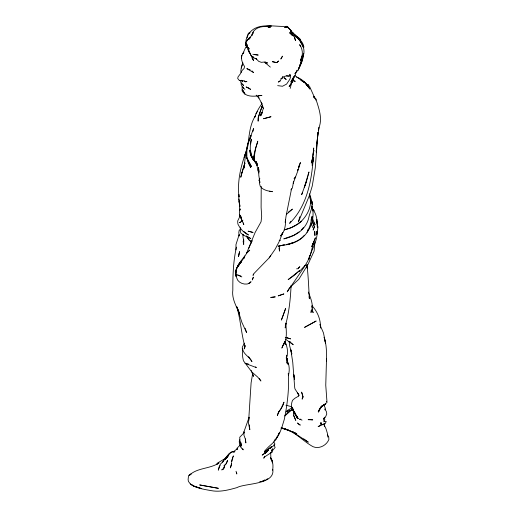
<?xml version="1.0" encoding="UTF-8"?>
<svg xmlns="http://www.w3.org/2000/svg" width="517" height="517" viewBox="0 0 517 517"><rect width="100%" height="100%" fill="white"/><g stroke="black" fill="none" stroke-linecap="round" stroke-linejoin="round"><path stroke-width="0.78" d="M232.786 458.282L232.792 457.151L233.671 455.949L232.728 457.196L231.551 462.243L232.127 459.516M320.967 424.496L320.979 422.538L320.967 424.496L321.548 424.489L321.703 423.791M316.824 231.461L316.798 234.569L318.007 226.95L317.167 224.889M315.874 100.175L315.887 99.005L313.696 96.356M259.495 180.944L259.463 183.309L260.225 186.172C262.817 190.237 268.065 191.025 272.459 191.697L269.648 191.174M249.362 424.871L249.821 429.666L248.418 422.977L249.2 417.206M246.447 150.305L247.669 144.922L251.016 135.583C245.982 145.632 244.224 157.717 250.79 167.521L247.036 158.415M314.911 242.176L314.123 251.081L307.958 264.433L298.794 279.354L291.065 286.347M291.058 285.888C290.451 299.317 289.016 312.927 285.3 325.91L285.907 323.39L285.229 327.901L285.513 324.734M254.286 156.224L255.87 147.513L257.776 141.199C255.902 148.683 250.609 158.519 257.175 165.149M318.595 130.116L318.983 127.576L316.65 143.829M290.993 285.843L290.884 287.271L291.433 285.882M318.013 132.3L316.171 152.127M239.125 201.203L239.63 206.509M321.548 424.489L321.639 423.552L320.837 423.274M311.189 310.381L310.982 312.526C314.213 305.709 310.736 298.522 308.332 292.053M245.401 438.92L245.853 442.914L245.31 438.946L243.946 435.211L243.998 431.65L248.955 417.736M317.987 132.294L315.254 168.057L312.242 186.042L309.308 195.775L298.432 221.858L299.815 216.726M243.817 433.227L243.998 431.65M248.69 420.218L251.1 382.851L252.658 373.604M242.757 81.783L241.471 80.238L242.479 81.001L239.345 80.471L237.723 78.526L237.994 76.975L240.386 73.795L242.124 70.435L244.114 68.431L244.56 66.486C241.685 62.344 239.785 56.153 243.862 52.101L242.809 53.852L245.407 47.926L246.732 46.071M247.714 146.227C249.239 135.764 249.653 124.603 255.592 115.465M241.458 58.02L241.775 55.384L241.413 57.936M243.688 241.626L243.701 244.476L243.164 241.42L243.74 239.494M250.674 143.888L251.314 139.215C249.763 146.305 249.162 155.281 254.797 160.768L253.621 159.462L256.193 163.004L255.359 161.795M302.057 58.667L301.417 63.184L298.096 70.138L294.793 73.614M244.315 165.912L244.005 168.135L245.659 153.639L246.913 148.308L246.842 156.237M302.044 58.718L301.417 63.184L303.305 56.967L303.233 53.787M241.245 68.063L242.803 62.887L241.245 68.063L240.819 70.971L241.109 72.548M323.552 404.675L323.39 405.767L324.127 404.721M263.424 108.072L261.163 115.304L262.345 112.454M272.621 470.276C273.357 466.024 273.118 461.313 270.52 457.7L272.517 462.928L272.427 460.893L270.52 457.7M250.674 137.283L250.887 135.958M309.547 255.456L308.914 259.418C310.988 249.847 317.903 241.277 317.018 231.164M291.536 188.821L286.043 216.209L285.229 222.388L285.565 219.492C285.714 225.36 284.822 231.622 280.589 236.017L282.747 232.611L282.224 234.001L282.65 232.572M312.514 157.931L313.864 150.182L313.199 154.473L313.703 147.985L312.733 158.118L311.273 163.12L312.378 158.706M242.13 87.056L242.085 90.785C246.06 97.971 255.249 96.201 261.945 95.438L258.519 95.516M236.437 247.126C233.257 261.221 232.76 275.645 232.831 290.031C231.59 298.878 236.605 306.452 239.604 314.291L237.381 308.423L241.956 322.569L246.59 332.554L245.148 328.282M302.716 396.513L302.18 399.156L302.71 396.552M241.439 82.849L241.122 84.355L242.538 87.354L244.916 89.351M299.408 39.803L300.674 40.765L300.041 39.247L294.548 35.259C300.248 39.331 304.849 46.394 303.873 53.626C302.245 58.343 300.888 63.171 299.156 67.882L301.973 58.764M324.967 409.891L325.329 408.21L323.985 405.179M299.227 165.698L298.464 169.214L293.217 183.167L293.624 181.28L292.383 187.975L290.916 189.875M312.539 162.144L313.548 157.22L312.165 165.311L313.224 159.055C311.37 182.165 306.717 206.27 289.623 223.357L290.838 221.341M252.923 131.46L253.576 128.539L250.907 135.654L250.105 139.157M247.132 37.702L247.669 35.453M236.612 269.357L235.513 275.729C234.918 267.838 240.295 261.776 244.851 255.993L243.649 257.977M278.98 246.932L279.251 245.872L278.081 246.228L283.562 245.129L279.968 245.749M284.402 342.512L284.091 343.715C287.555 337.814 285.979 329.788 285.972 323.125M244.522 164.432L244.89 163.017M307.712 176.187L304.261 187.542L306.529 181.26L308.966 171.98L307.938 175.431M324.359 426.706L324.269 423.94M246.958 41.095L247.32 39.738L251.953 35.318L252.923 33.366L251.953 35.318M291.762 82.171L290.192 88.413M318.976 127.667C322.731 118.147 318.724 108.163 315.887 99.005M239.772 439.728L239.203 441.783L240.579 447.031L240.198 444.407L240.134 445.925M262.319 105.591L258.248 117.676L258.125 121.043L258.248 117.676L259.489 113.488L262.255 105.998L261.46 108.686L262.455 106.58M293.734 411.112L293.372 414.841L295.789 420.392L293.714 415.526M310.976 220.255L312.074 216.442C311.156 221.366 310.323 226.42 307.673 230.756L308.184 229.29M244.108 157.42L246.021 152.185C240.644 166.39 237.141 181.745 239.022 196.977L238.789 194.308L238.867 199.026L239.94 206.445L239.164 201.669M324.165 417.975L323.804 419.158L324.85 417.245M261.667 104.033C258.862 108.118 256.264 112.331 254.862 117.12L255.689 115.349M244.302 156.89L247.927 145.691M265.221 450.042L264.542 452.155L271.393 446.746L264.542 452.155C266.985 446.694 273.06 444.206 275.988 439.062C280.466 433.343 282.172 426.234 284.285 419.436C287.349 404.313 289.326 388.765 288.305 373.332L288.421 375.697C289.643 370.741 289.727 365.319 287.097 360.782M321.619 406.698L321.309 407.661L321.878 405.877L320.32 407.965L318.466 412.114L320.973 406.705M300.086 65.052L301.624 60.334M301.986 55.894L300.442 60.605C303.182 55.674 303.033 49.244 299.627 44.675L300.59 46.446M292.551 81.369L293.191 79.431M253.466 274.062L253.02 275.38L254.093 273.383L269.189 257.821L275.154 249.226L278.999 241.982L282.534 233.264M278.243 412.857L277.358 415.487C278.715 410.556 283.18 407.364 283.969 402.168L282.573 405.166M296.79 70.28L294.994 75.56L293.404 78.784L293.85 76.749L292.519 79.056M301.96 60.812L298.096 70.138M292.163 81.692L289.126 86.585L292.577 81.828L293.191 79.366M239.571 264.316L237.852 266.604L244.399 257.246L243.908 258.28L244.47 256.568L246.344 253.821L255.165 232.385L261.059 221.793L261.68 216.377L261.111 207.472L261.214 186.424M302.529 192.279L301.65 194.722L306.529 181.26M323.997 421.866L324.812 419.642L324.346 417.381M259.805 178.43L259.095 180.362L259.935 182.436L259.65 180.918M282.062 347.495L282.78 345.55L285.546 341.647L283.303 344.878L285.016 341.388L281.817 348.141M298.516 167.611L300.364 162.687L298.516 167.611L299.77 165.75M302.154 57.975L302.968 55.849M303.149 55.119L303.641 53.852M259.676 178.876L259.095 180.362L259.67 178.662L259.566 180.039L258.843 175.638L258.442 167.469L259.243 171.89M293.378 412.915L293.953 411.442M298.697 68.593L300.952 63.119M237.755 266.455L238.712 264.29L235.274 271.393L236.463 269.531M250.978 243.255L252.109 240.722L248.761 248.231M282.288 405.806L280.867 409.005L278.463 412.204L279.064 411.409M298.69 395.169L298.122 396.39L294.89 398.264L292.48 400.365C291.446 403.331 290.347 407.603 293.585 409.658L292.131 407.9M311.893 246.383L315.402 237.801L312.468 245.704L313.58 242.189L310.478 254.765L307.583 261.35L304.216 267.011L287.239 291.814L289.572 287.614M292.564 81.111L293.559 79.062L293.85 76.749L290.845 82.106L292.183 79.637M225.192 459.135L226.142 457.183L229.199 453.454L232.443 451.768L234.938 451.735L233.684 452.097M244.909 347.489L244.224 348.897L245.026 345.33L244.98 346.862C241.265 333.711 240.618 319.881 236.844 306.839M311.874 246.609L313.56 243.216L311.964 246.195M271.651 450.546L272.524 448.814L272.013 449.887L272.039 452.097L264.523 456.97L263.76 458.211L264.756 456.246M277.345 436.406L275.988 439.062L274.333 440.529M306.956 232.34L307.621 231.06M282.644 76.671L282.372 77.188L285.649 76.064L289.526 76.089L286.412 75.728M244.418 343.165L242.279 347.25L242.673 356.982L243.417 360.769L251.882 372.04L257.705 377.08L260.923 381.003L259.282 378.47M253.369 32.112L251.966 34.665C254.105 26.787 263.728 25.475 270.553 27.142L268.239 27.136M240.159 215.86L237.678 220.992L237.865 223.964C240.095 228.637 243.643 232.837 248.444 234.97L243.862 231.442M278.392 434.538L279.438 432.664L275.988 439.062L274.21 440.587M247.585 35.919L248.38 34.523M320.579 407.383L318.22 411.454L321.419 406.944L327.015 402.452L325.762 385.243L326.518 358.669L326.505 361.57C326.647 353.421 326.712 345.104 324.14 337.271L325.497 343.107L323.48 332.929L319.784 324.443M220.042 465.649L219.163 466.825L218.303 470.166L220.332 464.208C223.434 461.901 224.727 457.868 228.398 456.052M241.891 221.799L242.57 220.688M257.337 111.517L255.883 113.83M249.129 33.269C257.938 21.772 274.63 27.239 287.006 26.328L290.838 30.329L292.874 33.243L299.181 38.129L300.041 39.247L297.663 37.638L296.622 36.035L298.425 37.961L296.945 36.927L299.963 40.953L300.823 42.911M237.826 266.32L241.562 260.723C236.34 265.725 234.182 273.932 237.807 280.356C240.386 283.775 245.569 285.106 249.485 283.335L251.068 281.733L248.664 283.381M324.689 417.232L323.396 419.132L325.516 416.948L326.763 414.059L326.401 411.622L324.883 408.928M216.623 464.266L217.424 463.109L227.099 457.396M269.189 257.821L270.721 255.611M249.175 39.221L250.299 37.747M300.913 221.412L300.086 222.472C307.318 215.718 313.179 205.255 309.25 195.284M222.232 462.709L223.57 461.041M291.355 82.843L292.15 81.86M301.482 229.845L303.544 227.402M248.483 39.292L250.008 37.495L246.635 40.849L245.717 42.652L245.737 44.081L246.428 46.562L249.485 51.881M227.448 456.685L224.682 459.82L231.015 452.162L232.443 451.768M304.358 235.248C300.558 239.991 294.561 242.37 288.913 244.076M299.44 271.425L305.159 265.279L304.513 265.964M240.78 228.811L239.112 230.543L238.802 232.611L239.222 236.023L239.164 234.628L235.972 244.535L235.926 249.905M297.585 170.119L298.464 169.214L297.449 170.151M298.303 268.239L299.821 266.707L297.934 268.717L296.603 268.814M320.32 407.965L322.873 405.502L325.762 403.809L321.606 406.304M244.347 432.425L239.726 437.279L240.082 442.72L241.277 447.871L243.248 449.861L242.738 448.75M240.832 444.465L237.044 448.181L237.148 449.538L237.51 448.517L233.064 452.052M271.806 451.419L275.134 447.451L273.952 444.71M249.207 33.456L250.06 32.726L248.457 33.178L247.721 34.923L246.111 39.647L245.737 44.081M240.857 262.597L239.694 263.586L241.478 262.087M286.431 214.381L292.409 209.107L288.467 212.099M284.641 415.991L288.945 411.551L292.603 409.134L285.222 415.558M279.813 80.923L278.34 82.061L279.962 81.376L281.487 78.442L282.864 77.802L280.841 78.468M223.842 459.949L224.966 459.102M226.097 458.256L227.222 457.403M242.906 220.132L239.526 222.653L240.709 222.226M190.702 474.018L188.55 475.601L188.11 479.53L188.401 481.411L190.418 484.041L193.655 486.2L201.695 488.617L194.696 486.342L190.418 484.041C196.589 488.449 204.305 489.36 211.569 490.704C220.307 492.223 228.688 489.929 237.012 487.596C244.929 483.046 275.154 485.017 272.821 469.346M271.755 447.005L269.564 448.614L274.449 445.156L274.876 444.019L273.706 441.828M270.701 453.073L272.039 452.097M287.497 412.004L287.09 410.647L292.544 407.57M297.107 224.365L301.592 221.179C296.745 225.619 290.593 228.398 284.234 229.897M216.778 464.46L218.995 462.915C210.083 469.061 196.874 467.581 189.254 475.427L191.238 474.102M293.688 235.345L299.097 231.92M296.428 224.746L290.981 227.771L284.318 229.819M290.14 410.143L286.043 411.926M265.286 479.983L262.688 481.249L259.702 481.728M266.578 479.349L267.877 478.716M320.734 425.336L318.123 426.59L324.527 423.869L322.66 424.496M322.543 405.567L323.862 404.947M262.733 480.9L264.937 479.963M292.926 235.616L283.801 238.873C294.974 236.405 305.831 229.897 308.701 218.045C309.58 212.739 313.05 207.395 312.042 201.921L312.255 204.629L312.145 202.063L310.872 200.105M322.808 424.476L325.109 423.778L326.24 421.465L324.366 421.355L323.435 420.722M279.174 240.592L280.518 240.198M289.113 243.901C306.284 241.064 316.766 221.89 311.874 205.785M268.284 27.233L269.654 26.832L268.181 26.987M284.738 244.845L280.033 245.73L288.764 244.399L294.367 242.37L286.302 244.554M300.9 419.197L299.459 419.209L302.025 420.121M239.345 80.471L243.009 80.562L245.388 81.783L246.926 81.608L245.523 81.46M254.59 54.647L258.19 55.06L252.858 54.272M306.885 84.762L308.3 84.975L309.741 86.83L314.788 98.068L313.638 96.298M280.912 428.063L284.473 428.625L288.635 430.267L281.578 427.96L284.473 428.625L296.79 433.673L291.601 431.301L308.274 442.164L303.757 438.901M281.293 428.328C294.102 430.047 302.329 440.878 313.031 446.688C319.151 449.318 326.544 445.428 328.89 439.482L328.715 437.078L327.591 434.907M285.539 337.511L286.883 337.782M277.681 85.641L282.482 86.255L286.605 84.084L289.772 79.372L290.554 77.078L289.85 74.261L290.121 75.74M285.261 337.433L290.573 338.868L285.862 337.42L286.993 337.756M248.431 364.013L244.993 363.283L256.38 367.606L255.592 366.857M285.966 405.218L291.691 406.73M301.967 80.781L305.334 82.578L309.877 89.034C306.4 84.161 302.632 78.836 296.532 77.136M240.922 276.033L237.387 274.882L241.827 276.931M302.115 80.775L303.421 81.221M247.733 236.896L244.812 235.875L240.909 233.206L240.334 231.312L240.289 227.583M281.578 427.96L293.365 432.134M250.176 69.853L246.816 68.625L253.556 72.58L252.012 70.868M247.908 236.928L246.809 236.495L250.803 238.589L248.464 237.148M264.982 61.859L267.593 63.022L264.161 62.046L261.318 62.337L258.642 61.323L255.792 58.292L256.716 59.184L253.614 57.846L252.852 56.683L253.815 57.839L251.424 56.224L248.192 49.677L248.748 48.288L247.074 46.498L247.023 44.785L245.717 42.652L245.795 44.759L246.939 47.422L245.795 44.759L246.428 46.562M306.142 83.987L308.3 84.975L306.2 84.277L307.699 86.203L303.918 81.654M266.707 63.649L264.975 62.563L270.359 67.12M292.099 34.225L293.184 34.917L291.136 32.965L290.838 30.329L287.006 26.328L290.838 30.329L291.013 33.527M294.729 75.456L304.584 82.642L300.823 80.154M244.825 81.382L245.388 81.783L244.438 80.801M290.644 30.988L295.562 35.279M285.462 339.165L293.236 344.729L289.184 341.382L290.754 342.668L290.457 341.983M253.815 57.839L251.036 55.59L250.176 53.477L249.175 52.637L249.104 51.332M293.54 35.757L291.756 34.212L293.223 35.931M241.336 217.295C238.583 215.44 239.19 211.602 240.134 208.907L239.804 210.257L239.39 204.519L239.591 205.915M293.423 35.77L291.756 34.212L295.091 37.321M253.621 159.462L254.726 160.496M256.193 95.147L258.933 98.075L258.422 97.118M312.526 209.178C316.85 213.948 317.302 221.063 317.341 227.228L317.199 221.89M312.695 209.307L314.103 210.884L312.152 208.325M301.269 43.415L303.453 47.609M241.077 217.282L239.384 214.368L241.911 220.488M293.682 33.734L292.506 32.319L293.036 33.424M241.096 217.263L239.978 215.809L243.804 224.578L243.255 222.956M298.322 38.723L296.945 36.927C300.183 39.557 303.305 42.827 303.925 47.137M313.645 96.459L314.517 97.603M313.392 96.601L314.582 98.152M311.984 305.676C317.632 311.835 320.824 319.687 320.501 328.101M246.247 236.153L249.511 240.541L251.546 241.84L248.8 239.649L246.499 235.952M242.841 86.843L243.753 88.129M297.088 416.224L298.089 418.608L292.719 410.02L295.343 413.742M248.58 356.633L251.966 361.557C249.375 356.594 243.203 354.332 242.518 348.393M242.447 83.89L243.539 85.512L240.864 82.817L240.683 80.678M312.371 218.213L315.099 224.708L314.039 222.801M309.58 195.129L310.698 197.449L312.365 203.562L311.531 202.186M292.719 410.02L297.469 418.531L295.013 413.148M298.089 418.608L291.646 407.318M312.423 311.337L313.16 312.662L312.113 309.16M249.873 52.921L248.192 49.677L248.166 50.149L248.748 48.288L249.207 49.057L247.242 46.711L247.023 44.785L245.717 42.652L246.286 45.78M251.197 156.108L253.414 160.205L250.551 155.087L249.717 150.182L250.829 155.43M258.164 96.647L262.061 104.001L261.163 102.256L263.489 108.415M252.587 157.433L251.553 155.404L250.693 151.313M239.229 312.539L236.973 307.085M323.985 424.496L325.988 428.722L327.364 433.227L327.856 437.104M286.399 357.105L287.019 358.417L287.963 364.259L287.045 362.139M258.952 172.988L257.699 170.177L256.729 162.836L257.014 165.427L256.128 161.42L257.279 164.225M311.176 223.402L312.791 227.57M326.421 401.302L326.582 401.664M312.591 222.472L314.394 226.789L313.173 229.955L314.394 226.789L313.205 223.816L312.417 219.628M251.223 370.463L253.453 376.37L252.664 373.707M312.1 208.668L312.921 210.878L311.835 206.445M285.048 341.724C287.29 346.752 288.609 352.6 286.437 357.887L286.715 355.211L286.605 359.748L286.205 357.699M287.09 410.647L287.51 411.836M309.47 193.804L310.135 195.82L310.614 203.2M311.919 306.659L312.371 308.022L311.951 306.109M285.158 342.512L285.856 344.703L285.145 341.731M236.036 471.246L236.825 473.992L236.528 472.835M294.548 412.553L294.871 414.027L294.78 412.566M243.888 241.258L243.003 237.129L242.971 234.434M278.993 248.192L279.548 251.12L279.251 245.872M240.353 442.571L240.928 445.66M270.921 459.012L270.662 452.465M289.152 341.782L289.772 346.332L291.84 354.061L290.774 349.57L292.745 362.217L294.664 387.272L294.942 388.868L299.136 395.427L297.404 392.849L298.464 394.432L298.548 396.196M238.867 199.026L239.591 205.236M243.093 234.317L243.236 235.558M309.14 296.655L309.366 298.697C308.675 287.374 308.332 276.013 306.924 264.698L307.208 268.239L307.124 264.652M254.105 158.829L253.879 155.901L254.118 159.979M252.464 373.041L252.503 374.644M231.642 463.465L230.472 467.801L231.642 463.465M316.772 219.37L316.759 223.085L316.772 219.37M287.148 360.226L287.09 363.283L287.019 358.417L287.148 360.226M314.698 231.286L314.937 235.435L314.698 231.286M236.45 274.521L236.082 276.582L236.45 274.521M239.041 253.912L238.537 256.561L239.597 251.611L239.041 253.912M224.682 466.418L223.15 469.016L221.748 469.921L223.971 468.447L223.15 469.016L224.682 466.418M253.336 277.228L252.309 279.846L253.336 277.228M241.885 172.691L240.76 177.273L244.864 163.023L241.885 172.691M227.512 460.447L226.381 463.503L224.035 465.94L226.381 463.503L227.512 460.447M285.597 308.591L281.442 319.958L285.597 308.591M261.234 113.41L260.187 115.898L261.796 112.338L261.234 113.41M282.463 56.217L280.905 58.919L282.463 56.217M295.42 177.131L294.16 178.779L295.42 177.131M247.469 252.244L246.738 253.046L249.724 250.131L247.469 252.244M268.452 450.242L264.962 453.293L268.452 450.242M278.165 61.297L276.763 62.622L272.304 61.672L276.763 62.622L278.547 61.006L278.165 61.297M299.595 270.572L294.005 275.567L288.15 279.626L299.595 270.572M266.94 451.768L262.229 455.038L266.94 451.768M309.903 324.424L304.526 327.39L316.171 321.018L309.903 324.424M285.933 27.091L284.596 27.601L287.795 26.929L285.933 27.091M283.794 293.953L278.288 295.834L283.794 293.953M270.895 116.752L263.644 118.723L270.895 116.752M275.134 296.887L270.843 297.43L275.134 296.887M271.225 26.089L265.492 26.386L271.225 26.089M310.2 419.617L308.145 419.668L312.74 419.862L310.2 419.617M218.277 488.294L199.782 484.965L218.277 488.294M252.942 232.424L248.192 231.189L252.942 232.424M295.149 81.266L292.958 80.574L295.149 81.266M248.703 88.039L246.118 86.934L250.635 89.363L248.703 88.039M300.164 425.032L298.826 424.412L297.534 422.99L300.164 425.032M284.667 78.183L283.962 77.692L286.198 79.456L284.667 78.183M291.329 34.316L289.539 32.713L292.267 35.318L291.329 34.316M253.563 60.327L252.49 59.339L251.966 57.393L253.563 60.327M251.417 166.519L247.889 160.541L246.719 157.401L251.417 166.519M244.851 93.926L242.589 89.887L244.851 93.926M295.53 40.597L294.451 37.289L295.53 40.597M302.367 394.465L301.605 392.093L303.124 397.295L302.367 394.465M241.361 444.756L240.573 441.938L241.368 445.66L241.361 444.756M294.632 379.472L293.856 374.786L294.632 379.472"/></g></svg>
